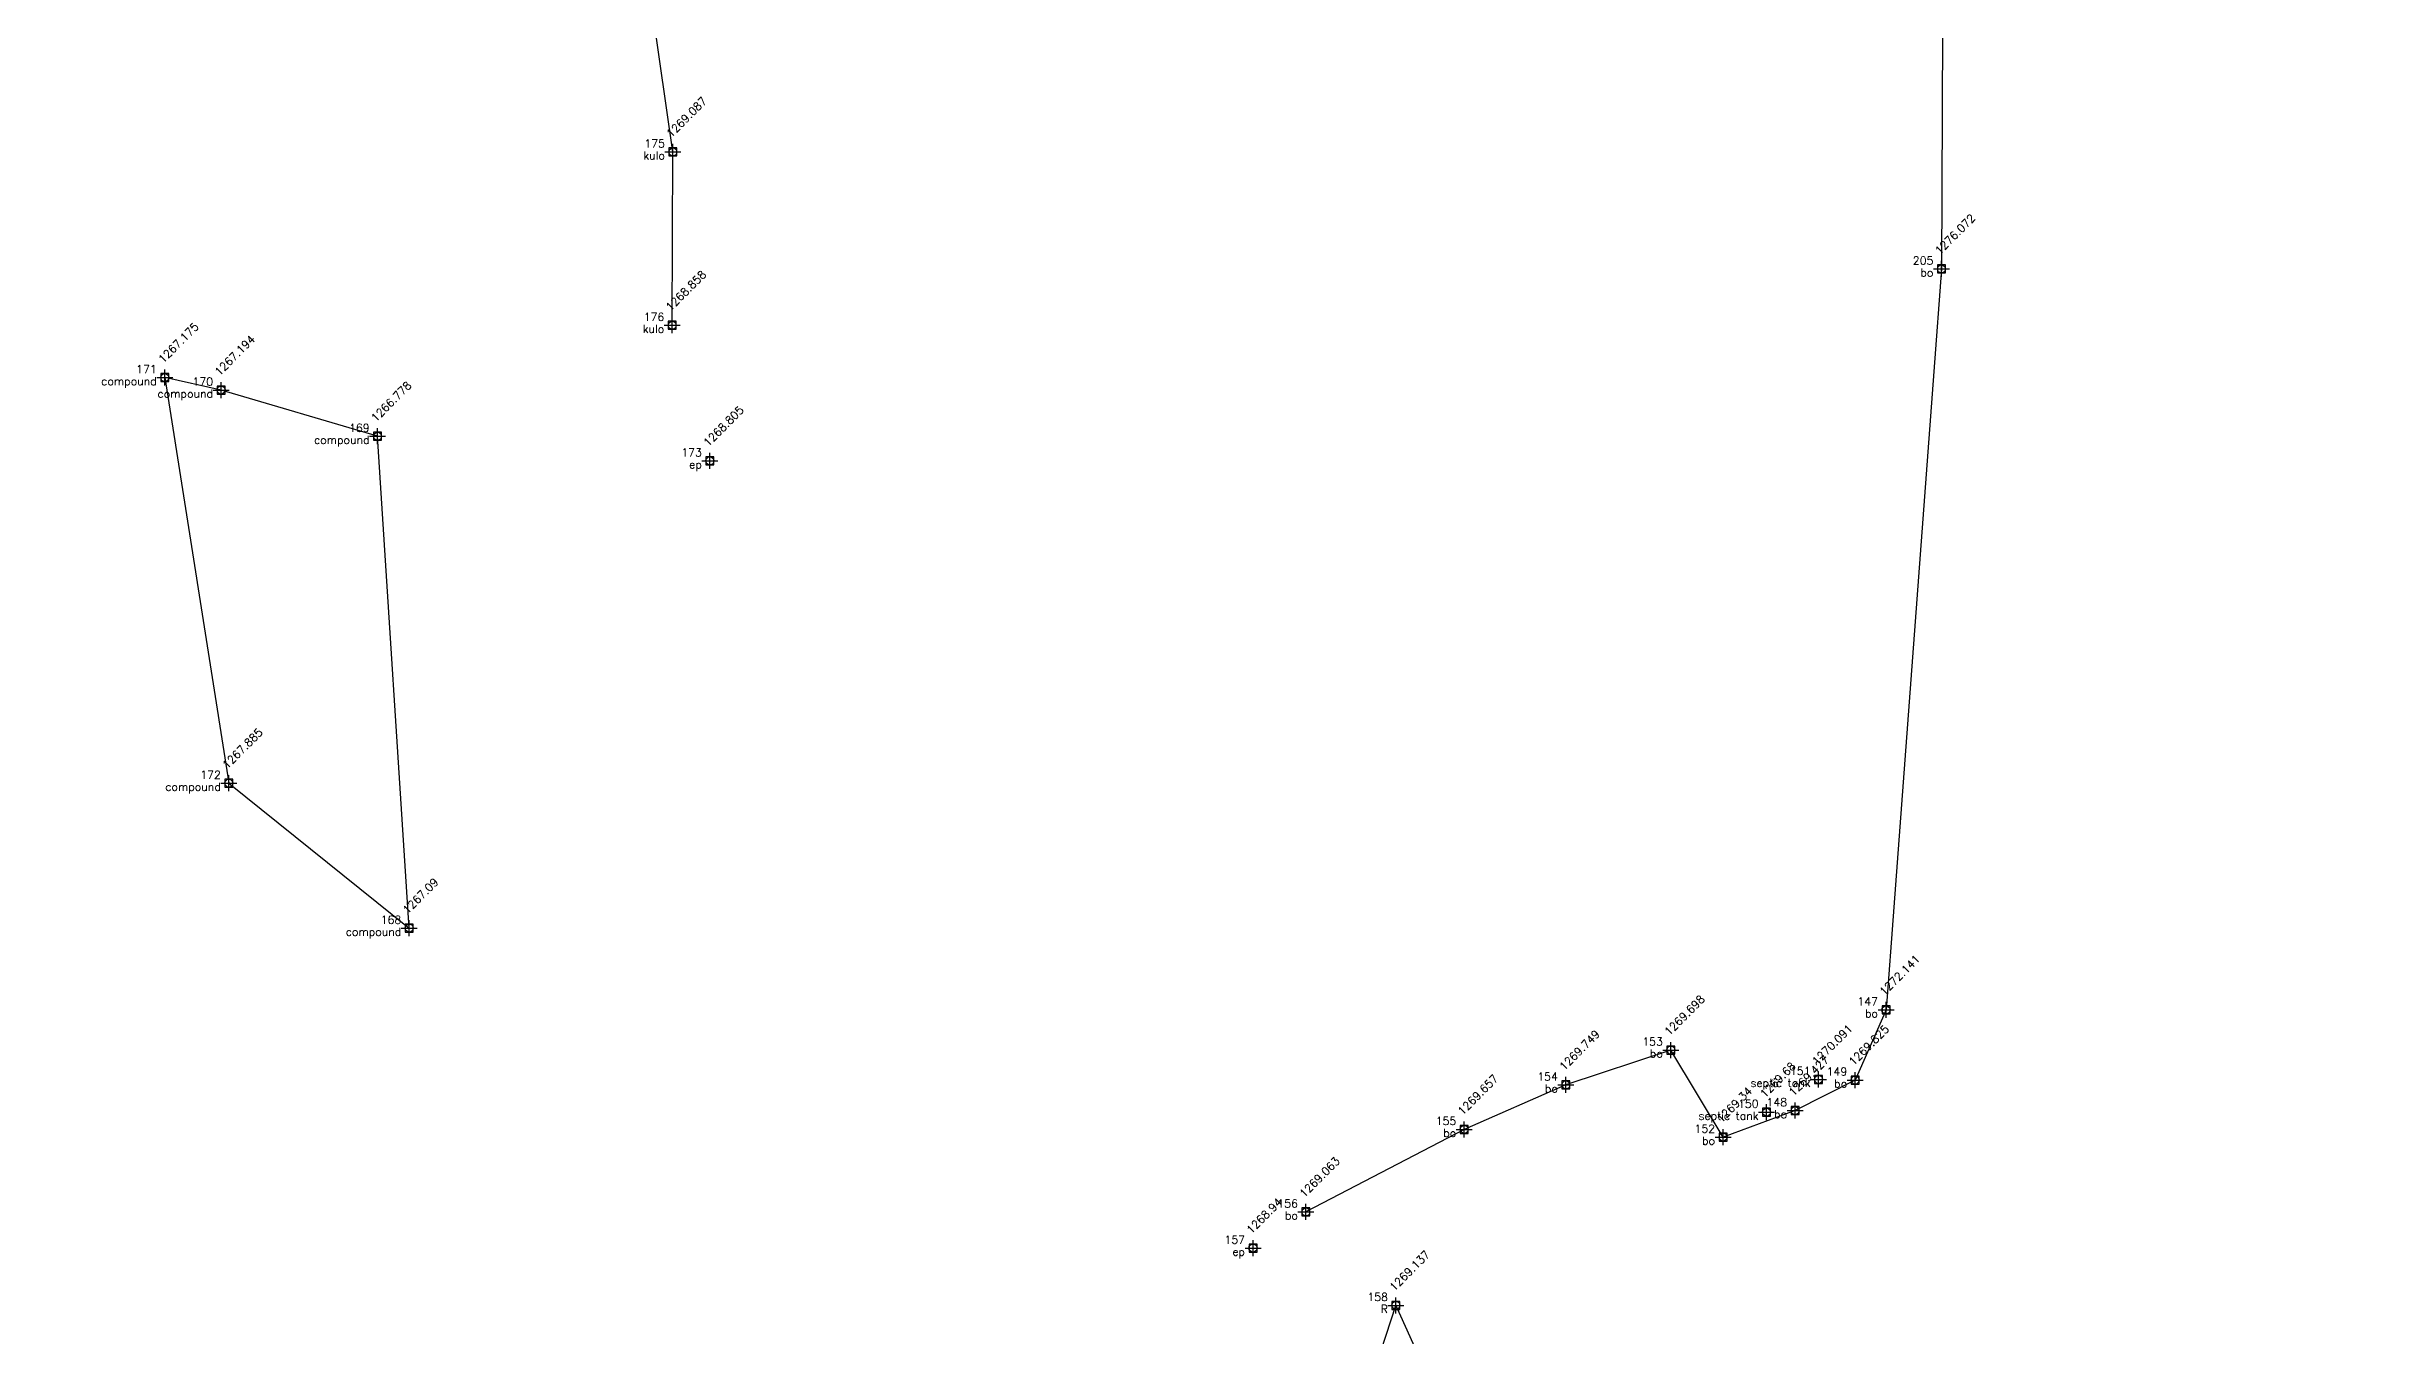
# Model space of a CAD drawing. Header units: metres. Extents: x 345912 to 349030, y 3061206 to 3061792.
# Drawn here: x 347359.6 to 347432.5, y 3061625.7 to 3061666 of the extents above; entities that cross this region are included whole.
import ezdxf
from ezdxf.enums import TextEntityAlignment as Align

# ---------------------------------------------------------------- set-up
doc = ezdxf.new("R2010")
doc.units = ezdxf.units.M
doc.header["$MEASUREMENT"] = 0
doc.header["$PDMODE"] = 98
doc.header["$PDSIZE"] = 0.25
for name, color, linetype in [('bo', 7, 'Continuous'), ('Boundary', 6, 'Continuous'), ('compound', 7, 'Continuous'), ('ep', 7, 'Continuous'), ('Features', 5, 'Continuous'), ('kulo', 7, 'Continuous'), ('Points', 7, 'Continuous'), ('Points-ELV', 6, 'Continuous'), ('Points-NUM', 4, 'Continuous'), ('Points-TXT', 3, 'Continuous'), ('R', 1, 'Continuous'), ('septic tank', 7, 'Continuous')]:
    doc.layers.add(name, color=color, linetype=linetype)
doc.styles.add('romans', font='romans.shx')
picture_1 = doc.add_image_def('image1.jpg', size_in_pixel=(3507, 4960))

# ---------------------------------------------------------------- blocks, each defined once
blk = doc.blocks.new('POINTS')
at = {"layer": 'Points'}
blk.add_line((0, 0), (0, 0), dxfattribs=at)
blk.add_point((0, 0), dxfattribs=at)
at = {"layer": 'Points-ELV', "style": 'romans'}
blk.add_attdef('ELEV', text='', height=1, rotation=45, dxfattribs=at).set_placement((0, 0), align=Align.BOTTOM_LEFT)
at = {"layer": 'Points-NUM', "style": 'romans'}
blk.add_attdef('PTNUM', text='', height=1, dxfattribs=at).set_placement((0, 0), align=Align.BOTTOM_RIGHT)
at = {"layer": 'Points-TXT', "style": 'romans'}
blk.add_attdef('DESC', text='', height=1, dxfattribs=at).set_placement((0, 0), align=Align.BOTTOM_RIGHT)
blk = doc.blocks.new('dh')
at = {"layer": 'Boundary'}
blk.add_lwpolyline([(346516.738, 3061347.562), (346524.534, 3061348.858), (346525.1, 3061345.528), (346527.758, 3061327.212), (346527.696, 3061312.309), (346525.966, 3061289.156), (346525.002, 3061286.964), (346523.124, 3061286.008), (346520.874, 3061285.18), (346519.244, 3061287.901), (346515.963, 3061286.81), (346512.788, 3061285.421), (346507.841, 3061282.842)], dxfattribs=at)
at = {"layer": 'Features'}
blk.add_lwpolyline([(346488.041, 3061310.547), (346488.061, 3061315.966), (346487.433, 3061320.309), (346486.944, 3061322.378), (346486.101, 3061325.11), (346484.682, 3061329.131), (346484.363, 3061330.241), (346483.346, 3061333.862)], dxfattribs=at)
blk.add_lwpolyline([(346479.824, 3061291.709), (346478.833, 3061307.08), (346473.943, 3061308.525), (346472.183, 3061308.915), (346474.185, 3061296.24)], close=True, dxfattribs=at)
at = {"layer": 'R', "elevation": 1269.078}
blk.add_lwpolyline([(346509.12007, 3061275.22293), (346510.654, 3061279.921), (346512.152, 3061276.593), (346513.389, 3061271.881), (346516.723, 3061249.757)], dxfattribs=at)
at = {"layer": 'bo', "linetype": 'Continuous'}
ref = blk.add_blockref('POINTS', (346527.696, 3061312.309, 1276.072), dxfattribs=at)
ref.add_attrib('PTNUM', '205', dxfattribs={"layer": 'Points-NUM', "height": 0.25, "style": 'romans'}).set_placement((346527.446, 3061312.3715, 1276.072), align=Align.BOTTOM_RIGHT)
ref.add_attrib('DESC', 'bo', dxfattribs={"layer": 'Points-TXT', "height": 0.25, "style": 'romans'}).set_placement((346527.446, 3061311.9965, 1276.072), align=Align.BOTTOM_RIGHT)
ref.add_attrib('ELEV', '1276.072', dxfattribs={"layer": 'Points-ELV', "height": 0.25, "rotation": 45, "style": 'romans'}).set_placement((346527.696, 3061312.684, 1276.072), align=Align.BOTTOM_LEFT)
ref = blk.add_blockref('POINTS', (346525.966, 3061289.156, 1272.141), dxfattribs=at)
ref.add_attrib('PTNUM', '147', dxfattribs={"layer": 'Points-NUM', "height": 0.25, "style": 'romans'}).set_placement((346525.716, 3061289.2185, 1272.141), align=Align.BOTTOM_RIGHT)
ref.add_attrib('DESC', 'bo', dxfattribs={"layer": 'Points-TXT', "height": 0.25, "style": 'romans'}).set_placement((346525.716, 3061288.8435, 1272.141), align=Align.BOTTOM_RIGHT)
ref.add_attrib('ELEV', '1272.141', dxfattribs={"layer": 'Points-ELV', "height": 0.25, "rotation": 45, "style": 'romans'}).set_placement((346525.966, 3061289.531, 1272.141), align=Align.BOTTOM_LEFT)
ref = blk.add_blockref('POINTS', (346519.244, 3061287.901, 1269.698), dxfattribs=at)
ref.add_attrib('PTNUM', '153', dxfattribs={"layer": 'Points-NUM', "height": 0.25, "style": 'romans'}).set_placement((346518.994, 3061287.9635, 1269.698), align=Align.BOTTOM_RIGHT)
ref.add_attrib('DESC', 'bo', dxfattribs={"layer": 'Points-TXT', "height": 0.25, "style": 'romans'}).set_placement((346518.994, 3061287.5885, 1269.698), align=Align.BOTTOM_RIGHT)
ref.add_attrib('ELEV', '1269.698', dxfattribs={"layer": 'Points-ELV', "height": 0.25, "rotation": 45, "style": 'romans'}).set_placement((346519.244, 3061288.276, 1269.698), align=Align.BOTTOM_LEFT)
ref = blk.add_blockref('POINTS', (346525.002, 3061286.964, 1269.825), dxfattribs=at)
ref.add_attrib('PTNUM', '149', dxfattribs={"layer": 'Points-NUM', "height": 0.25, "style": 'romans'}).set_placement((346524.752, 3061287.0265, 1269.825), align=Align.BOTTOM_RIGHT)
ref.add_attrib('DESC', 'bo', dxfattribs={"layer": 'Points-TXT', "height": 0.25, "style": 'romans'}).set_placement((346524.752, 3061286.6515, 1269.825), align=Align.BOTTOM_RIGHT)
ref.add_attrib('ELEV', '1269.825', dxfattribs={"layer": 'Points-ELV', "height": 0.25, "rotation": 45, "style": 'romans'}).set_placement((346525.002, 3061287.339, 1269.825), align=Align.BOTTOM_LEFT)
ref = blk.add_blockref('POINTS', (346515.963, 3061286.81, 1269.749), dxfattribs=at)
ref.add_attrib('PTNUM', '154', dxfattribs={"layer": 'Points-NUM', "height": 0.25, "style": 'romans'}).set_placement((346515.713, 3061286.8725, 1269.749), align=Align.BOTTOM_RIGHT)
ref.add_attrib('DESC', 'bo', dxfattribs={"layer": 'Points-TXT', "height": 0.25, "style": 'romans'}).set_placement((346515.713, 3061286.4975, 1269.749), align=Align.BOTTOM_RIGHT)
ref.add_attrib('ELEV', '1269.749', dxfattribs={"layer": 'Points-ELV', "height": 0.25, "rotation": 45, "style": 'romans'}).set_placement((346515.963, 3061287.185, 1269.749), align=Align.BOTTOM_LEFT)
ref = blk.add_blockref('POINTS', (346512.788, 3061285.421, 1269.657), dxfattribs=at)
ref.add_attrib('PTNUM', '155', dxfattribs={"layer": 'Points-NUM', "height": 0.25, "style": 'romans'}).set_placement((346512.538, 3061285.4835, 1269.657), align=Align.BOTTOM_RIGHT)
ref.add_attrib('DESC', 'bo', dxfattribs={"layer": 'Points-TXT', "height": 0.25, "style": 'romans'}).set_placement((346512.538, 3061285.1085, 1269.657), align=Align.BOTTOM_RIGHT)
ref.add_attrib('ELEV', '1269.657', dxfattribs={"layer": 'Points-ELV', "height": 0.25, "rotation": 45, "style": 'romans'}).set_placement((346512.788, 3061285.796, 1269.657), align=Align.BOTTOM_LEFT)
ref = blk.add_blockref('POINTS', (346523.124, 3061286.008, 1269.427), dxfattribs=at)
ref.add_attrib('PTNUM', '148', dxfattribs={"layer": 'Points-NUM', "height": 0.25, "style": 'romans'}).set_placement((346522.874, 3061286.0705, 1269.427), align=Align.BOTTOM_RIGHT)
ref.add_attrib('DESC', 'bo', dxfattribs={"layer": 'Points-TXT', "height": 0.25, "style": 'romans'}).set_placement((346522.874, 3061285.6955, 1269.427), align=Align.BOTTOM_RIGHT)
ref.add_attrib('ELEV', '1269.427', dxfattribs={"layer": 'Points-ELV', "height": 0.25, "rotation": 45, "style": 'romans'}).set_placement((346523.124, 3061286.383, 1269.427), align=Align.BOTTOM_LEFT)
ref = blk.add_blockref('POINTS', (346520.874, 3061285.18, 1269.34), dxfattribs=at)
ref.add_attrib('PTNUM', '152', dxfattribs={"layer": 'Points-NUM', "height": 0.25, "style": 'romans'}).set_placement((346520.624, 3061285.2425, 1269.34), align=Align.BOTTOM_RIGHT)
ref.add_attrib('DESC', 'bo', dxfattribs={"layer": 'Points-TXT', "height": 0.25, "style": 'romans'}).set_placement((346520.624, 3061284.8675, 1269.34), align=Align.BOTTOM_RIGHT)
ref.add_attrib('ELEV', '1269.34', dxfattribs={"layer": 'Points-ELV', "height": 0.25, "rotation": 45, "style": 'romans'}).set_placement((346520.874, 3061285.555, 1269.34), align=Align.BOTTOM_LEFT)
ref = blk.add_blockref('POINTS', (346507.841, 3061282.842, 1269.063), dxfattribs=at)
ref.add_attrib('PTNUM', '156', dxfattribs={"layer": 'Points-NUM', "height": 0.25, "style": 'romans'}).set_placement((346507.591, 3061282.9045, 1269.063), align=Align.BOTTOM_RIGHT)
ref.add_attrib('DESC', 'bo', dxfattribs={"layer": 'Points-TXT', "height": 0.25, "style": 'romans'}).set_placement((346507.591, 3061282.5295, 1269.063), align=Align.BOTTOM_RIGHT)
ref.add_attrib('ELEV', '1269.063', dxfattribs={"layer": 'Points-ELV', "height": 0.25, "rotation": 45, "style": 'romans'}).set_placement((346507.841, 3061283.217, 1269.063), align=Align.BOTTOM_LEFT)
at = {"layer": 'compound', "linetype": 'Continuous'}
ref = blk.add_blockref('POINTS', (346472.183, 3061308.915, 1267.175), dxfattribs=at)
ref.add_attrib('PTNUM', '171', dxfattribs={"layer": 'Points-NUM', "height": 0.25, "style": 'romans'}).set_placement((346471.933, 3061308.9775, 1267.175), align=Align.BOTTOM_RIGHT)
ref.add_attrib('DESC', 'compound', dxfattribs={"layer": 'Points-TXT', "height": 0.25, "style": 'romans'}).set_placement((346471.933, 3061308.6025, 1267.175), align=Align.BOTTOM_RIGHT)
ref.add_attrib('ELEV', '1267.175', dxfattribs={"layer": 'Points-ELV', "height": 0.25, "rotation": 45, "style": 'romans'}).set_placement((346472.183, 3061309.29, 1267.175), align=Align.BOTTOM_LEFT)
ref = blk.add_blockref('POINTS', (346473.943, 3061308.525, 1267.194), dxfattribs=at)
ref.add_attrib('PTNUM', '170', dxfattribs={"layer": 'Points-NUM', "height": 0.25, "style": 'romans'}).set_placement((346473.693, 3061308.5875, 1267.194), align=Align.BOTTOM_RIGHT)
ref.add_attrib('DESC', 'compound', dxfattribs={"layer": 'Points-TXT', "height": 0.25, "style": 'romans'}).set_placement((346473.693, 3061308.2125, 1267.194), align=Align.BOTTOM_RIGHT)
ref.add_attrib('ELEV', '1267.194', dxfattribs={"layer": 'Points-ELV', "height": 0.25, "rotation": 45, "style": 'romans'}).set_placement((346473.943, 3061308.9, 1267.194), align=Align.BOTTOM_LEFT)
ref = blk.add_blockref('POINTS', (346478.833, 3061307.08, 1266.778), dxfattribs=at)
ref.add_attrib('PTNUM', '169', dxfattribs={"layer": 'Points-NUM', "height": 0.25, "style": 'romans'}).set_placement((346478.583, 3061307.1425, 1266.778), align=Align.BOTTOM_RIGHT)
ref.add_attrib('DESC', 'compound', dxfattribs={"layer": 'Points-TXT', "height": 0.25, "style": 'romans'}).set_placement((346478.583, 3061306.7675, 1266.778), align=Align.BOTTOM_RIGHT)
ref.add_attrib('ELEV', '1266.778', dxfattribs={"layer": 'Points-ELV', "height": 0.25, "rotation": 45, "style": 'romans'}).set_placement((346478.833, 3061307.455, 1266.778), align=Align.BOTTOM_LEFT)
ref = blk.add_blockref('POINTS', (346474.185, 3061296.24, 1267.885), dxfattribs=at)
ref.add_attrib('PTNUM', '172', dxfattribs={"layer": 'Points-NUM', "height": 0.25, "style": 'romans'}).set_placement((346473.935, 3061296.3025, 1267.885), align=Align.BOTTOM_RIGHT)
ref.add_attrib('DESC', 'compound', dxfattribs={"layer": 'Points-TXT', "height": 0.25, "style": 'romans'}).set_placement((346473.935, 3061295.9275, 1267.885), align=Align.BOTTOM_RIGHT)
ref.add_attrib('ELEV', '1267.885', dxfattribs={"layer": 'Points-ELV', "height": 0.25, "rotation": 45, "style": 'romans'}).set_placement((346474.185, 3061296.615, 1267.885), align=Align.BOTTOM_LEFT)
ref = blk.add_blockref('POINTS', (346479.824, 3061291.709, 1267.09), dxfattribs=at)
ref.add_attrib('PTNUM', '168', dxfattribs={"layer": 'Points-NUM', "height": 0.25, "style": 'romans'}).set_placement((346479.574, 3061291.7715, 1267.09), align=Align.BOTTOM_RIGHT)
ref.add_attrib('DESC', 'compound', dxfattribs={"layer": 'Points-TXT', "height": 0.25, "style": 'romans'}).set_placement((346479.574, 3061291.3965, 1267.09), align=Align.BOTTOM_RIGHT)
ref.add_attrib('ELEV', '1267.09', dxfattribs={"layer": 'Points-ELV', "height": 0.25, "rotation": 45, "style": 'romans'}).set_placement((346479.824, 3061292.084, 1267.09), align=Align.BOTTOM_LEFT)
at = {"layer": 'ep', "linetype": 'Continuous'}
ref = blk.add_blockref('POINTS', (346489.216, 3061306.312, 1268.805), dxfattribs=at)
ref.add_attrib('PTNUM', '173', dxfattribs={"layer": 'Points-NUM', "height": 0.25, "style": 'romans'}).set_placement((346488.966, 3061306.3745, 1268.805), align=Align.BOTTOM_RIGHT)
ref.add_attrib('DESC', 'ep', dxfattribs={"layer": 'Points-TXT', "height": 0.25, "style": 'romans'}).set_placement((346488.966, 3061305.9995, 1268.805), align=Align.BOTTOM_RIGHT)
ref.add_attrib('ELEV', '1268.805', dxfattribs={"layer": 'Points-ELV', "height": 0.25, "rotation": 45, "style": 'romans'}).set_placement((346489.216, 3061306.687, 1268.805), align=Align.BOTTOM_LEFT)
ref = blk.add_blockref('POINTS', (346506.187, 3061281.712, 1268.94), dxfattribs=at)
ref.add_attrib('PTNUM', '157', dxfattribs={"layer": 'Points-NUM', "height": 0.25, "style": 'romans'}).set_placement((346505.937, 3061281.7745, 1268.94), align=Align.BOTTOM_RIGHT)
ref.add_attrib('DESC', 'ep', dxfattribs={"layer": 'Points-TXT', "height": 0.25, "style": 'romans'}).set_placement((346505.937, 3061281.3995, 1268.94), align=Align.BOTTOM_RIGHT)
ref.add_attrib('ELEV', '1268.94', dxfattribs={"layer": 'Points-ELV', "height": 0.25, "rotation": 45, "style": 'romans'}).set_placement((346506.187, 3061282.087, 1268.94), align=Align.BOTTOM_LEFT)
at = {"layer": 'kulo', "linetype": 'Continuous'}
ref = blk.add_blockref('POINTS', (346488.061, 3061315.966, 1269.087), dxfattribs=at)
ref.add_attrib('PTNUM', '175', dxfattribs={"layer": 'Points-NUM', "height": 0.25, "style": 'romans'}).set_placement((346487.811, 3061316.0285, 1269.087), align=Align.BOTTOM_RIGHT)
ref.add_attrib('DESC', 'kulo', dxfattribs={"layer": 'Points-TXT', "height": 0.25, "style": 'romans'}).set_placement((346487.811, 3061315.6535, 1269.087), align=Align.BOTTOM_RIGHT)
ref.add_attrib('ELEV', '1269.087', dxfattribs={"layer": 'Points-ELV', "height": 0.25, "rotation": 45, "style": 'romans'}).set_placement((346488.061, 3061316.341, 1269.087), align=Align.BOTTOM_LEFT)
ref = blk.add_blockref('POINTS', (346488.041, 3061310.547, 1268.858), dxfattribs=at)
ref.add_attrib('PTNUM', '176', dxfattribs={"layer": 'Points-NUM', "height": 0.25, "style": 'romans'}).set_placement((346487.791, 3061310.6095, 1268.858), align=Align.BOTTOM_RIGHT)
ref.add_attrib('DESC', 'kulo', dxfattribs={"layer": 'Points-TXT', "height": 0.25, "style": 'romans'}).set_placement((346487.791, 3061310.2345, 1268.858), align=Align.BOTTOM_RIGHT)
ref.add_attrib('ELEV', '1268.858', dxfattribs={"layer": 'Points-ELV', "height": 0.25, "rotation": 45, "style": 'romans'}).set_placement((346488.041, 3061310.922, 1268.858), align=Align.BOTTOM_LEFT)
at = {"layer": 'R', "linetype": 'Continuous'}
ref = blk.add_blockref('POINTS', (346510.654, 3061279.921, 1269.137), dxfattribs=at)
ref.add_attrib('PTNUM', '158', dxfattribs={"layer": 'Points-NUM', "height": 0.25, "style": 'romans'}).set_placement((346510.404, 3061279.9835, 1269.137), align=Align.BOTTOM_RIGHT)
ref.add_attrib('DESC', 'R', dxfattribs={"layer": 'Points-TXT', "height": 0.25, "style": 'romans'}).set_placement((346510.404, 3061279.6085, 1269.137), align=Align.BOTTOM_RIGHT)
ref.add_attrib('ELEV', '1269.137', dxfattribs={"layer": 'Points-ELV', "height": 0.25, "rotation": 45, "style": 'romans'}).set_placement((346510.654, 3061280.296, 1269.137), align=Align.BOTTOM_LEFT)
at = {"layer": 'septic tank', "linetype": 'Continuous'}
ref = blk.add_blockref('POINTS', (346523.858, 3061286.984, 1270.091), dxfattribs=at)
ref.add_attrib('PTNUM', '151', dxfattribs={"layer": 'Points-NUM', "height": 0.25, "style": 'romans'}).set_placement((346523.608, 3061287.0465, 1270.091), align=Align.BOTTOM_RIGHT)
ref.add_attrib('DESC', 'septic tank', dxfattribs={"layer": 'Points-TXT', "height": 0.25, "style": 'romans'}).set_placement((346523.608, 3061286.6715, 1270.091), align=Align.BOTTOM_RIGHT)
ref.add_attrib('ELEV', '1270.091', dxfattribs={"layer": 'Points-ELV', "height": 0.25, "rotation": 45, "style": 'romans'}).set_placement((346523.858, 3061287.359, 1270.091), align=Align.BOTTOM_LEFT)
ref = blk.add_blockref('POINTS', (346522.234, 3061285.959, 1269.68), dxfattribs=at)
ref.add_attrib('PTNUM', '150', dxfattribs={"layer": 'Points-NUM', "height": 0.25, "style": 'romans'}).set_placement((346521.984, 3061286.0215, 1269.68), align=Align.BOTTOM_RIGHT)
ref.add_attrib('DESC', 'septic tank', dxfattribs={"layer": 'Points-TXT', "height": 0.25, "style": 'romans'}).set_placement((346521.984, 3061285.6465, 1269.68), align=Align.BOTTOM_RIGHT)
ref.add_attrib('ELEV', '1269.68', dxfattribs={"layer": 'Points-ELV', "height": 0.25, "rotation": 45, "style": 'romans'}).set_placement((346522.234, 3061286.334, 1269.68), align=Align.BOTTOM_LEFT)

msp = doc.modelspace()

# ---------------------------------------------------------------- block references
at = {"layer": 'Features'}
msp.add_blockref('dh', (891.09142, 346.74432), dxfattribs=at)

# ---------------------------------------------------------------- pictures from other files: only their frames are drawn
image = msp.add_image(picture_1, insert=(347287.99527, 3061288.16493), size_in_units=(356.3112, 503.936), dxfattribs=at)
image.dxf.flags = 7

doc.saveas('drawing.dxf')
